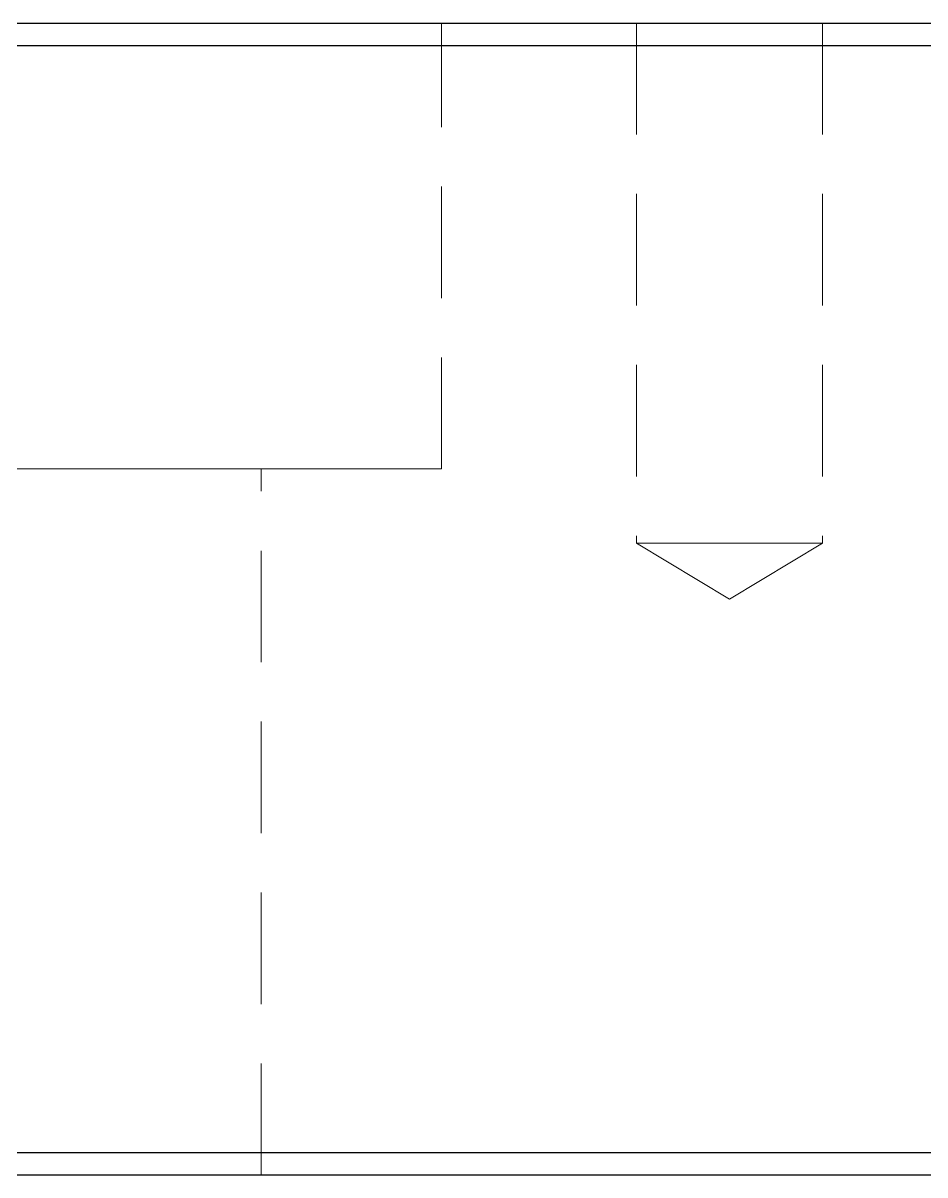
# Model space of a CAD drawing. Header units: millimetres. Extents: x 10 to 676, y 54 to 273.
# Drawn here: x 23 to 35.13, y 182.25 to 197.75 of the extents above; entities that cross this region are included whole.
import ezdxf

# ---------------------------------------------------------------- set-up
doc = ezdxf.new("R2010")
doc.units = ezdxf.units.MM
doc.linetypes.add('WP_HIDDEN', pattern=[2.3, 1.5, -0.8])
doc.layers.add('HIDDEN', color=7, linetype='WP_HIDDEN', lineweight=13)
doc.layers.add('VISIBLE', color=7, linetype='CONTINUOUS', lineweight=25)

msp = doc.modelspace()

# ---------------------------------------------------------------- linework, layer by layer
at = {"layer": 'HIDDEN'}
for p, q in [((28.625, 191.75), (28.625, 197.75)), ((31.25, 197.75), (31.25, 190.75)), ((33.75, 197.75), (33.75, 190.75)), ((26.2, 182.25), (26.2, 191.75)), ((32.5, 189.99892), (31.25, 190.75)), ((32.5, 189.99892), (33.75, 190.75))]:
    msp.add_line(p, q, dxfattribs=at)
for points in [[(28.625, 197.75), (28.48397, 197.75), (28.06795, 197.75), (27.3978, 197.75), (26.50713, 197.75), (25.4406, 197.75), (24.25168, 197.75), (23, 197.75), (21.74832, 197.75), (20.5594, 197.75), (19.49287, 197.75), (18.6022, 197.75), (17.93205, 197.75), (17.51603, 197.75), (17.375, 197.75)], [(23, 197.75), (23.6298, 197.75), (24.25168, 197.75), (24.85782, 197.75), (25.4406, 197.75), (25.99268, 197.75), (26.50713, 197.75), (26.97748, 197.75), (27.3978, 197.75), (27.76282, 197.75), (28.06795, 197.75), (28.30934, 197.75), (28.48397, 197.75), (28.58963, 197.75), (28.625, 197.75)], [(33.75, 197.75), (33.71866, 197.75), (33.62621, 197.75), (33.47729, 197.75), (33.27936, 197.75), (33.04235, 197.75), (32.77815, 197.75), (32.5, 197.75), (32.22185, 197.75), (31.95765, 197.75), (31.72064, 197.75), (31.52271, 197.75), (31.37379, 197.75), (31.28134, 197.75), (31.25, 197.75)], [(31.25, 197.75), (31.25786, 197.75), (31.28134, 197.75), (31.32015, 197.75), (31.37379, 197.75), (31.44159, 197.75), (31.52271, 197.75), (31.61612, 197.75), (31.72064, 197.75), (31.83496, 197.75), (31.95765, 197.75), (32.08715, 197.75), (32.22185, 197.75), (32.36004, 197.75), (32.5, 197.75)], [(32.5, 197.75), (32.63996, 197.75), (32.77815, 197.75), (32.91285, 197.75), (33.04235, 197.75), (33.16504, 197.75), (33.27936, 197.75), (33.38388, 197.75), (33.47729, 197.75), (33.55841, 197.75), (33.62621, 197.75), (33.67985, 197.75), (33.71866, 197.75), (33.74214, 197.75), (33.75, 197.75)], [(28.625, 191.75), (28.48397, 191.75), (28.06795, 191.75), (27.3978, 191.75), (26.50713, 191.75), (25.4406, 191.75), (24.25168, 191.75), (23, 191.75), (21.74832, 191.75), (20.5594, 191.75), (19.49287, 191.75), (18.6022, 191.75), (17.93205, 191.75), (17.51603, 191.75), (17.375, 191.75)], [(26.2, 191.75), (26.11977, 191.75), (25.8831, 191.75), (25.50186, 191.75), (24.99517, 191.75), (24.38843, 191.75), (23.71207, 191.75), (23, 191.75), (22.28793, 191.75), (21.61157, 191.75), (21.00483, 191.75), (20.49814, 191.75), (20.1169, 191.75), (19.88023, 191.75), (19.8, 191.75)], [(23, 191.75), (23.35829, 191.75), (23.71207, 191.75), (24.05689, 191.75), (24.38843, 191.75), (24.7025, 191.75), (24.99517, 191.75), (25.26274, 191.75), (25.50186, 191.75), (25.70952, 191.75), (25.8831, 191.75), (26.02043, 191.75), (26.11977, 191.75), (26.17988, 191.75), (26.2, 191.75)], [(23, 191.75), (23.6298, 191.75), (24.25168, 191.75), (24.85782, 191.75), (25.4406, 191.75), (25.99268, 191.75), (26.50713, 191.75), (26.97748, 191.75), (27.3978, 191.75), (27.76282, 191.75), (28.06795, 191.75), (28.30934, 191.75), (28.48397, 191.75), (28.58963, 191.75), (28.625, 191.75)], [(33.75, 190.75), (33.71866, 190.75), (33.62621, 190.75), (33.47729, 190.75), (33.27936, 190.75), (33.04235, 190.75), (32.77815, 190.75), (32.5, 190.75), (32.22185, 190.75), (31.95765, 190.75), (31.72064, 190.75), (31.52271, 190.75), (31.37379, 190.75), (31.28134, 190.75), (31.25, 190.75)], [(31.25, 190.75), (31.25786, 190.75), (31.28134, 190.75), (31.32015, 190.75), (31.37379, 190.75), (31.44159, 190.75), (31.52271, 190.75), (31.61612, 190.75), (31.72064, 190.75), (31.83496, 190.75), (31.95765, 190.75), (32.08715, 190.75), (32.22185, 190.75), (32.36004, 190.75), (32.5, 190.75)], [(32.5, 190.75), (32.63996, 190.75), (32.77815, 190.75), (32.91285, 190.75), (33.04235, 190.75), (33.16504, 190.75), (33.27936, 190.75), (33.38388, 190.75), (33.47729, 190.75), (33.55841, 190.75), (33.62621, 190.75), (33.67985, 190.75), (33.71866, 190.75), (33.74214, 190.75), (33.75, 190.75)], [(26.2, 182.25), (26.11977, 182.25), (25.8831, 182.25), (25.50186, 182.25), (24.99517, 182.25), (24.38843, 182.25), (23.71207, 182.25), (23, 182.25), (22.28793, 182.25), (21.61157, 182.25), (21.00483, 182.25), (20.49814, 182.25), (20.1169, 182.25), (19.88023, 182.25), (19.8, 182.25)], [(23, 182.25), (23.35829, 182.25), (23.71207, 182.25), (24.05689, 182.25), (24.38843, 182.25), (24.7025, 182.25), (24.99517, 182.25), (25.26274, 182.25), (25.50186, 182.25), (25.70952, 182.25), (25.8831, 182.25), (26.02043, 182.25), (26.11977, 182.25), (26.17988, 182.25), (26.2, 182.25)]]:
    msp.add_lwpolyline(points, dxfattribs=at)
at = {"layer": 'VISIBLE'}
for p, q in [((10.8, 197.75), (85.2, 197.75)), ((10.8, 197.45), (85.2, 197.45)), ((10.8, 182.55), (85.2, 182.55)), ((10.8, 182.25), (85.2, 182.25))]:
    msp.add_line(p, q, dxfattribs=at)

doc.saveas('drawing.dxf')
